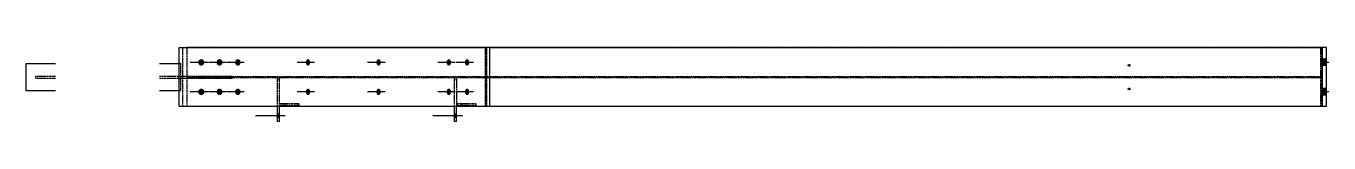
# Model space of a CAD drawing. Header units: millimetres. Extents: x 16 to 48755, y 13 to 3079.
# Drawn here: x 42142 to 48755, y 48 to 423 of the extents above; entities that cross this region are included whole.
import ezdxf

# ---------------------------------------------------------------- set-up
doc = ezdxf.new("R2010")
doc.units = ezdxf.units.MM
doc.linetypes.add('DXK_LINE_DOT2', pattern=[3.9198, 1.9599, -1.9599])
doc.layers.add('STÅL', color=7, linetype='Continuous')

msp = doc.modelspace()

# ---------------------------------------------------------------- hatches: boundary and pattern name
at = {"layer": 'STÅL', "linetype": 'Continuous'}
for points in [[(43046.9, 348), (43046.6, 344.6), (43045.5, 341.3), (43043.9, 338.3), (43041.7, 335.7), (43039.1, 333.7), (43036.1, 332.3), (43033, 331.6), (43029.7, 331.6), (43026.5, 332.3), (43023.6, 333.7), (43020.9, 335.7), (43018.7, 338.3), (43017.1, 341.3), (43016.1, 344.6), (43015.8, 348), (43016.1, 351.4), (43017.1, 354.7), (43018.7, 357.7), (43020.9, 360.3), (43023.6, 362.3), (43026.5, 363.7), (43029.7, 364.4), (43033, 364.4), (43036.1, 363.7), (43039.1, 362.3), (43041.7, 360.3), (43043.9, 357.7), (43045.5, 354.7), (43046.6, 351.4)], [(43139, 348), (43138.7, 344.6), (43137.7, 341.3), (43136.2, 338.3), (43134.1, 335.7), (43131.6, 333.7), (43128.7, 332.3), (43125.7, 331.6), (43122.5, 331.6), (43119.5, 332.3), (43116.7, 333.7), (43114.1, 335.7), (43112, 338.3), (43110.5, 341.3), (43109.5, 344.6), (43109.2, 348), (43109.5, 351.4), (43110.5, 354.7), (43112, 357.7), (43114.1, 360.3), (43116.7, 362.3), (43119.5, 363.7), (43122.5, 364.4), (43125.7, 364.4), (43128.7, 363.7), (43131.6, 362.3), (43134.1, 360.3), (43136.2, 357.7), (43137.7, 354.7), (43138.7, 351.4)], [(43230.9, 348), (43230.6, 344.6), (43229.7, 341.3), (43228.2, 338.3), (43226.3, 335.7), (43223.9, 333.7), (43221.2, 332.3), (43218.3, 331.6), (43215.4, 331.6), (43212.5, 332.3), (43209.8, 333.7), (43207.5, 335.7), (43205.5, 338.3), (43204, 341.3), (43203.1, 344.6), (43202.8, 348), (43203.1, 351.4), (43204, 354.7), (43205.5, 357.7), (43207.5, 360.3), (43209.8, 362.3), (43212.5, 363.7), (43215.4, 364.4), (43218.3, 364.4), (43221.2, 363.7), (43223.9, 362.3), (43226.3, 360.3), (43228.2, 357.7), (43229.7, 354.7), (43230.6, 351.4)], [(43584.3, 348), (43584.1, 344.6), (43583.3, 341.3), (43582.2, 338.3), (43580.7, 335.7), (43578.8, 333.7), (43576.7, 332.3), (43574.5, 331.6), (43572.2, 331.6), (43570, 332.3), (43567.9, 333.7), (43566, 335.7), (43564.5, 338.3), (43563.4, 341.3), (43562.7, 344.6), (43562.4, 348), (43562.7, 351.4), (43563.4, 354.7), (43564.5, 357.7), (43566, 360.3), (43567.9, 362.3), (43570, 363.7), (43572.2, 364.4), (43574.5, 364.4), (43576.7, 363.7), (43578.8, 362.3), (43580.7, 360.3), (43582.2, 357.7), (43583.3, 354.7), (43584.1, 351.4)], [(43942.1, 348), (43941.9, 344.6), (43941.2, 341.3), (43940, 338.3), (43938.5, 335.7), (43936.6, 333.7), (43934.6, 332.3), (43932.3, 331.6), (43930, 331.6), (43927.8, 332.3), (43925.7, 333.7), (43923.9, 335.7), (43922.3, 338.3), (43921.2, 341.3), (43920.5, 344.6), (43920.2, 348), (43920.5, 351.4), (43921.2, 354.7), (43922.3, 357.7), (43923.9, 360.3), (43925.7, 362.3), (43927.8, 363.7), (43930, 364.4), (43932.3, 364.4), (43934.6, 363.7), (43936.6, 362.3), (43938.5, 360.3), (43940, 357.7), (43941.2, 354.7), (43941.9, 351.4)], [(44298.6, 348), (44298.4, 344.6), (44297.7, 341.3), (44296.5, 338.3), (44295, 335.7), (44293.1, 333.7), (44291, 332.3), (44288.8, 331.6), (44286.5, 331.6), (44284.3, 332.3), (44282.2, 333.7), (44280.3, 335.7), (44278.8, 338.3), (44277.7, 341.3), (44277, 344.6), (44276.7, 348), (44277, 351.4), (44277.7, 354.7), (44278.8, 357.7), (44280.3, 360.3), (44282.2, 362.3), (44284.3, 363.7), (44286.5, 364.4), (44288.8, 364.4), (44291, 363.7), (44293.1, 362.3), (44295, 360.3), (44296.5, 357.7), (44297.7, 354.7), (44298.4, 351.4)], [(44391.4, 348), (44391.1, 344.6), (44390.4, 341.3), (44389.3, 338.3), (44387.7, 335.7), (44385.9, 333.7), (44383.8, 332.3), (44381.6, 331.6), (44379.3, 331.6), (44377.1, 332.3), (44375, 333.7), (44373.1, 335.7), (44371.6, 338.3), (44370.4, 341.3), (44369.7, 344.6), (44369.5, 348), (44369.7, 351.4), (44370.4, 354.7), (44371.6, 357.7), (44373.1, 360.3), (44375, 362.3), (44377.1, 363.7), (44379.3, 364.4), (44381.6, 364.4), (44383.8, 363.7), (44385.9, 362.3), (44387.7, 360.3), (44389.3, 357.7), (44390.4, 354.7), (44391.1, 351.4)], [(47735.3, 333), (47735.5, 334.5), (47735.9, 335.8), (47736.6, 337.1), (47737.5, 338.2), (47738.7, 339.1), (47740, 339.7), (47741.3, 340), (47742.7, 340), (47744.1, 339.7), (47745.4, 339.1), (47746.5, 338.2), (47747.5, 337.1), (47748.2, 335.8), (47748.6, 334.5), (47748.8, 333), (47748.6, 331.5), (47748.2, 330.2), (47747.5, 328.9), (47746.5, 327.8), (47745.4, 326.9), (47744.1, 326.3), (47742.7, 326), (47741.3, 326), (47740, 326.3), (47738.7, 326.9), (47737.5, 327.8), (47736.6, 328.9), (47735.9, 330.2), (47735.5, 331.5)], [(48742, 331.5), (48742, 364.5), (48717, 364.5), (48717, 331.5)], [(48742, 331.5), (48742, 364.5), (48717, 364.5), (48717, 331.5)], [(43046.9, 198), (43046.6, 194.6), (43045.5, 191.3), (43043.9, 188.3), (43041.7, 185.7), (43039.1, 183.7), (43036.1, 182.3), (43033, 181.6), (43029.7, 181.6), (43026.5, 182.3), (43023.6, 183.7), (43020.9, 185.7), (43018.7, 188.3), (43017.1, 191.3), (43016.1, 194.6), (43015.8, 198), (43016.1, 201.4), (43017.1, 204.7), (43018.7, 207.7), (43020.9, 210.3), (43023.6, 212.3), (43026.5, 213.7), (43029.7, 214.4), (43033, 214.4), (43036.1, 213.7), (43039.1, 212.3), (43041.7, 210.3), (43043.9, 207.7), (43045.5, 204.7), (43046.6, 201.4)], [(43139, 198), (43138.7, 194.6), (43137.7, 191.3), (43136.2, 188.3), (43134.1, 185.7), (43131.6, 183.7), (43128.7, 182.3), (43125.7, 181.6), (43122.5, 181.6), (43119.5, 182.3), (43116.7, 183.7), (43114.1, 185.7), (43112, 188.3), (43110.5, 191.3), (43109.5, 194.6), (43109.2, 198), (43109.5, 201.4), (43110.5, 204.7), (43112, 207.7), (43114.1, 210.3), (43116.7, 212.3), (43119.5, 213.7), (43122.5, 214.4), (43125.7, 214.4), (43128.7, 213.7), (43131.6, 212.3), (43134.1, 210.3), (43136.2, 207.7), (43137.7, 204.7), (43138.7, 201.4)], [(43230.9, 198), (43230.6, 194.6), (43229.7, 191.3), (43228.2, 188.3), (43226.3, 185.7), (43223.9, 183.7), (43221.2, 182.3), (43218.3, 181.6), (43215.4, 181.6), (43212.5, 182.3), (43209.8, 183.7), (43207.5, 185.7), (43205.5, 188.3), (43204, 191.3), (43203.1, 194.6), (43202.8, 198), (43203.1, 201.4), (43204, 204.7), (43205.5, 207.7), (43207.5, 210.3), (43209.8, 212.3), (43212.5, 213.7), (43215.4, 214.4), (43218.3, 214.4), (43221.2, 213.7), (43223.9, 212.3), (43226.3, 210.3), (43228.2, 207.7), (43229.7, 204.7), (43230.6, 201.4)], [(43584.3, 198), (43584.1, 194.6), (43583.3, 191.3), (43582.2, 188.3), (43580.7, 185.7), (43578.8, 183.7), (43576.7, 182.3), (43574.5, 181.6), (43572.2, 181.6), (43570, 182.3), (43567.9, 183.7), (43566, 185.7), (43564.5, 188.3), (43563.4, 191.3), (43562.7, 194.6), (43562.4, 198), (43562.7, 201.4), (43563.4, 204.7), (43564.5, 207.7), (43566, 210.3), (43567.9, 212.3), (43570, 213.7), (43572.2, 214.4), (43574.5, 214.4), (43576.7, 213.7), (43578.8, 212.3), (43580.7, 210.3), (43582.2, 207.7), (43583.3, 204.7), (43584.1, 201.4)], [(43942.1, 198), (43941.9, 194.6), (43941.2, 191.3), (43940, 188.3), (43938.5, 185.7), (43936.6, 183.7), (43934.6, 182.3), (43932.3, 181.6), (43930, 181.6), (43927.8, 182.3), (43925.7, 183.7), (43923.9, 185.7), (43922.3, 188.3), (43921.2, 191.3), (43920.5, 194.6), (43920.2, 198), (43920.5, 201.4), (43921.2, 204.7), (43922.3, 207.7), (43923.9, 210.3), (43925.7, 212.3), (43927.8, 213.7), (43930, 214.4), (43932.3, 214.4), (43934.6, 213.7), (43936.6, 212.3), (43938.5, 210.3), (43940, 207.7), (43941.2, 204.7), (43941.9, 201.4)], [(44298.6, 198), (44298.4, 194.6), (44297.7, 191.3), (44296.5, 188.3), (44295, 185.7), (44293.1, 183.7), (44291, 182.3), (44288.8, 181.6), (44286.5, 181.6), (44284.3, 182.3), (44282.2, 183.7), (44280.3, 185.7), (44278.8, 188.3), (44277.7, 191.3), (44277, 194.6), (44276.7, 198), (44277, 201.4), (44277.7, 204.7), (44278.8, 207.7), (44280.3, 210.3), (44282.2, 212.3), (44284.3, 213.7), (44286.5, 214.4), (44288.8, 214.4), (44291, 213.7), (44293.1, 212.3), (44295, 210.3), (44296.5, 207.7), (44297.7, 204.7), (44298.4, 201.4)], [(44391.4, 198), (44391.1, 194.6), (44390.4, 191.3), (44389.3, 188.3), (44387.7, 185.7), (44385.9, 183.7), (44383.8, 182.3), (44381.6, 181.6), (44379.3, 181.6), (44377.1, 182.3), (44375, 183.7), (44373.1, 185.7), (44371.6, 188.3), (44370.4, 191.3), (44369.7, 194.6), (44369.5, 198), (44369.7, 201.4), (44370.4, 204.7), (44371.6, 207.7), (44373.1, 210.3), (44375, 212.3), (44377.1, 213.7), (44379.3, 214.4), (44381.6, 214.4), (44383.8, 213.7), (44385.9, 212.3), (44387.7, 210.3), (44389.3, 207.7), (44390.4, 204.7), (44391.1, 201.4)], [(47735.3, 213), (47735.5, 214.5), (47735.9, 215.8), (47736.6, 217.1), (47737.5, 218.2), (47738.7, 219.1), (47740, 219.7), (47741.3, 220), (47742.7, 220), (47744.1, 219.7), (47745.4, 219.1), (47746.5, 218.2), (47747.5, 217.1), (47748.2, 215.8), (47748.6, 214.5), (47748.8, 213), (47748.6, 211.5), (47748.2, 210.2), (47747.5, 208.9), (47746.5, 207.8), (47745.4, 206.9), (47744.1, 206.3), (47742.7, 206), (47741.3, 206), (47740, 206.3), (47738.7, 206.9), (47737.5, 207.8), (47736.6, 208.9), (47735.9, 210.2), (47735.5, 211.5)], [(48742, 181.5), (48742, 214.5), (48717, 214.5), (48717, 181.5)], [(48742, 181.5), (48742, 214.5), (48717, 214.5), (48717, 181.5)], [(43418, 87), (43418, 69), (43428, 69), (43428, 87)], [(43418, 87), (43418, 69), (43428, 69), (43428, 87)], [(44317, 87), (44317, 69), (44327, 69), (44327, 87)], [(44317, 87), (44317, 69), (44327, 69), (44327, 87)]]:
    msp.add_hatch(color=96, dxfattribs=at).paths.add_polyline_path(points)

# ---------------------------------------------------------------- linework, layer by layer
at = {"layer": 'STÅL', "color": 2, "linetype": 'Continuous'}
for p, q in [((42918.7, 123), (42918.7, 423)), ((42918.7, 423), (44476.5, 423)), ((44495.2, 423), (44476.5, 423)), ((44476.5, 123), (44476.5, 423)), ((44495.2, 123), (44495.2, 423)), ((44495.2, 423), (48720.6, 423)), ((48742, 423), (48720.6, 423)), ((48720.6, 423), (48720.6, 123)), ((48742, 123), (48742, 423)), ((42142, 203), (42142, 343)), ((42142, 343), (42292, 343)), ((42818.7, 343), (42918.7, 343)), ((42292, 203), (42142, 203)), ((42918.7, 203), (42818.7, 203)), ((44495.2, 123), (42918.7, 123)), ((48720.6, 123), (44495.2, 123)), ((48742, 123), (48720.6, 123))]:
    msp.add_line(p, q, dxfattribs=at)
at = {"layer": 'STÅL', "color": 7, "linetype": 'DXK_LINE_DOT2'}
for p, q in [((42937.4, 123), (42937.4, 423)), ((44474, 423), (42959.5, 423)), ((42959.5, 123), (42959.5, 423)), ((44495.2, 423), (44474, 423)), ((44474, 123), (44474, 423)), ((44481, 123), (44481, 423)), ((48717, 423), (44495.2, 423)), ((48713.6, 123), (48713.6, 423)), ((48720.6, 423), (48717, 423)), ((48717, 123), (48717, 423)), ((42926.1, 343), (42918.7, 343)), ((42926.1, 343), (42926.1, 203)), ((42192, 268), (42192, 278)), ((42192, 278), (42292, 278)), ((42192, 268), (42292, 268)), ((42818.7, 278), (43192, 278)), ((42818.7, 268), (43192, 268)), ((42959.5, 277), (48717, 277)), ((43418, 269), (42959.5, 269)), ((43192, 268), (43192, 278)), ((44317, 269), (43428, 269)), ((48717, 269), (44327, 269)), ((44460.5, 269), (44460.5, 277)), ((42926.1, 203), (42918.7, 203)), ((44474, 123), (42959.5, 123)), ((44495.2, 123), (44474, 123)), ((48717, 123), (44495.2, 123)), ((48720.6, 123), (48717, 123))]:
    msp.add_line(p, q, dxfattribs=at)
at = {"layer": 'STÅL', "color": 96, "linetype": 'Continuous'}
for p, q in [((43064.3, 348), (42975.2, 348)), ((43157.1, 348), (43067.9, 348)), ((43249.8, 348), (43160.7, 348)), ((43606.3, 348), (43517.2, 348)), ((43964.1, 348), (43875, 348)), ((44320.6, 348), (44231.5, 348)), ((44413.4, 348), (44324.3, 348)), ((47732.8, 333), (47742, 333)), ((48742, 364.5), (48717, 364.5)), ((48742, 364.5), (48717, 364.5)), ((48754.5, 348), (48717, 348)), ((48754.5, 348), (48717, 348)), ((48742, 331.5), (48717, 331.5)), ((48742, 331.5), (48717, 331.5)), ((47732.8, 213), (47742, 213)), ((48742, 214.5), (48717, 214.5)), ((48742, 214.5), (48717, 214.5)), ((43064.3, 198), (42975.2, 198)), ((43157.1, 198), (43067.9, 198)), ((43249.8, 198), (43160.7, 198)), ((43606.3, 198), (43517.2, 198)), ((43964.1, 198), (43875, 198)), ((44320.6, 198), (44231.5, 198)), ((44413.4, 198), (44324.3, 198)), ((48754.5, 198), (48717, 198)), ((48754.5, 198), (48717, 198)), ((48742, 181.5), (48717, 181.5)), ((48742, 181.5), (48717, 181.5)), ((43307, 78), (43457, 78)), ((43307, 78), (43457, 78)), ((43418, 87), (43428, 87)), ((43418, 87), (43428, 87)), ((43418, 69), (43428, 69)), ((43418, 69), (43428, 69)), ((44207, 78), (44357, 78)), ((44207, 78), (44357, 78)), ((44317, 87), (44327, 87)), ((44317, 87), (44327, 87)), ((44317, 69), (44327, 69)), ((44317, 69), (44327, 69))]:
    msp.add_line(p, q, dxfattribs=at)
at = {"layer": 'STÅL', "color": 30, "linetype": 'DXK_LINE_DOT2'}
for p, q in [((43428, 269), (43418, 269)), ((43418, 123), (43418, 269)), ((43428, 123), (43428, 269)), ((44317, 123), (44317, 269)), ((44317, 269), (44327, 269)), ((44327, 269), (44327, 123)), ((43418, 261), (43428, 261)), ((44317, 261), (44327, 261)), ((43528, 137), (43428, 137)), ((43453, 137), (43453, 129)), ((43528, 129), (43528, 137)), ((44427, 137), (44327, 137)), ((44352, 137), (44352, 129)), ((44427, 129), (44427, 137)), ((43528, 129), (43428, 129)), ((44427, 129), (44327, 129))]:
    msp.add_line(p, q, dxfattribs=at)
at = {"layer": 'STÅL', "color": 4, "linetype": 'Continuous'}
for p, q in [((43418, 48), (43418, 123)), ((43428, 48), (43428, 123)), ((44317, 48), (44317, 123)), ((44327, 48), (44327, 123)), ((43428, 48), (43418, 48)), ((44327, 48), (44317, 48))]:
    msp.add_line(p, q, dxfattribs=at)

doc.saveas('drawing.dxf')
